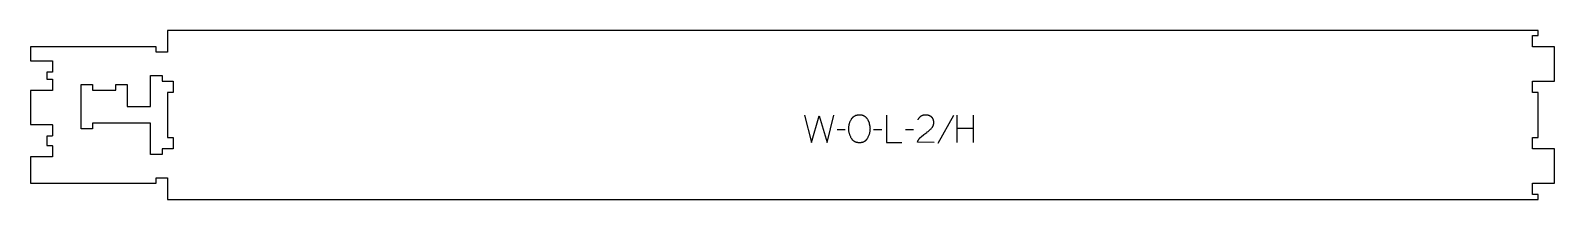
# Model space of a CAD drawing. Extents: x -846 to 822, y -93 to 93.
import ezdxf

# ---------------------------------------------------------------- set-up
doc = ezdxf.new("R2010")
doc.units = 0
for name, color, linetype in [('1_ANYTOOL_1MMDEEP_LABELS_S', 2, 'CONTINUOUS'), ('3_ANYTOOL_CUTTHROUGH_INSID', 4, 'CONTINUOUS'), ('4_ANYTOOL_CUTTHROUGH_OUTSI', 5, 'CONTINUOUS')]:
    doc.layers.add(name, color=color, linetype=linetype)

msp = doc.modelspace()

# ---------------------------------------------------------------- linework, layer by layer
at = {"layer": '1_ANYTOOL_1MMDEEP_LABELS_S'}
for p, q in [((167.8, 0), (167.8, -30)), ((186.1, -30), (186.1, 0)), ((45.6, -16.1), (36.9, -16.2)), ((85.7, -16.1), (76.9, -16.2)), ((120.6, -16.1), (111.8, -16.2)), ((164.4, -0.5), (147.2, -31.2)), ((186.1, -14.7), (167.8, -14.7))]:
    msp.add_line(p, q, dxfattribs=at)
for points in [[(1.3, 0), (9, -30), (17.4, -0.9), (25.9, -30), (33.4, 0)], [(90.8, 0), (90.8, -30), (107.9, -30)], [(143.1, -30), (124.8, -29.9), (125, -29.5), (125.1, -29), (125.2, -28.8), (125.3, -28.6), (125.4, -28.4), (125.5, -28.1), (125.6, -27.9), (125.7, -27.7), (125.8, -27.5), (125.9, -27.3), (126, -27.1), (126.2, -26.9), (126.3, -26.7), (126.4, -26.5), (126.5, -26.3), (126.7, -26.2), (126.8, -26), (126.9, -25.8), (127.1, -25.6), (127.2, -25.4), (127.4, -25.3), (127.5, -25.1), (127.7, -24.9), (127.8, -24.7), (128, -24.6), (128.2, -24.4), (128.3, -24.3), (128.5, -24.1), (128.7, -23.9), (128.9, -23.8), (131.8, -21.4), (134.9, -19.1), (135.6, -18.5), (136.4, -17.9), (137.1, -17.4), (137.8, -16.8), (138.4, -16.2), (139.1, -15.6), (139.7, -15), (140.3, -14.4), (140.5, -14.2), (140.6, -14), (140.7, -13.9), (140.9, -13.7), (141, -13.6), (141.1, -13.4), (141.2, -13.2), (141.3, -13), (141.5, -12.9), (141.6, -12.7), (141.7, -12.5), (141.8, -12.3), (141.8, -12.1), (141.9, -12), (142, -11.8), (142.1, -11.6), (142.2, -11.4), (142.2, -11.2), (142.3, -11), (142.3, -10.8), (142.4, -10.6), (142.4, -10.4), (142.5, -10.2), (142.5, -10), (142.6, -9.8), (142.6, -9.6), (142.6, -9.3), (142.6, -9.1), (142.7, -8.9), (142.7, -8.7), (142.7, -8.5), (142.7, -8.2), (142.7, -8), (142.7, -7.7), (142.6, -7.5), (142.6, -7.3), (142.6, -7), (142.6, -6.8), (142.6, -6.6), (142.5, -6.3), (142.5, -6.1), (142.4, -5.9), (142.4, -5.7), (142.3, -5.5), (142.3, -5.3), (142.2, -5.1), (142.1, -4.9), (142, -4.7), (142, -4.5), (141.9, -4.3), (141.8, -4.1), (141.7, -3.9), (141.6, -3.8), (141.5, -3.6), (141.4, -3.4), (141.2, -3.3), (141.1, -3.1), (141, -3), (140.9, -2.8), (140.7, -2.7), (140.6, -2.5), (140.4, -2.4), (140.3, -2.2), (140.1, -2.1), (140, -2), (139.8, -1.8), (139.7, -1.7), (139.5, -1.6), (139.3, -1.5), (139.1, -1.4), (139, -1.3), (138.8, -1.2), (138.6, -1.1), (138.4, -1), (138.2, -0.9), (138.1, -0.8), (137.9, -0.7), (137.7, -0.7), (137.5, -0.6), (137.3, -0.5), (137.1, -0.5), (136.9, -0.4), (136.7, -0.3), (136.5, -0.3), (136.3, -0.2), (136, -0.2), (135.8, -0.2), (135.6, -0.1), (135.4, -0.1), (135.2, -0.1), (134.9, -0.1), (134.7, 0), (134.5, 0), (134.2, 0), (133.8, 0), (133.4, 0), (133, 0), (132.7, 0), (132.3, -0.1), (132, -0.1), (131.7, -0.2), (131.3, -0.2), (131, -0.3), (130.7, -0.4), (130.5, -0.4), (130.4, -0.5), (130.2, -0.5), (130.1, -0.6), (129.9, -0.7), (129.8, -0.7), (129.6, -0.8), (129.5, -0.8), (129.4, -0.9), (129.2, -1), (129.1, -1), (128.9, -1.1), (128.8, -1.2), (128.7, -1.3), (128.5, -1.4), (128.4, -1.4), (128.3, -1.5), (128.2, -1.6), (128, -1.7), (127.9, -1.8), (127.8, -1.9), (127.7, -2), (127.6, -2.1), (127.4, -2.2), (127.3, -2.3), (127.2, -2.4), (127.1, -2.5), (127, -2.6), (126.9, -2.8), (126.8, -2.9), (126.7, -3), (126.6, -3.1), (126.4, -3.4), (126.2, -3.6), (126, -3.9), (125.8, -4.2), (125.6, -4.5), (125.4, -4.8), (125.3, -5.1)]]:
    msp.add_lwpolyline(points, dxfattribs=at)
msp.add_lwpolyline([(61.7, 0.3), (62.1, 0.3), (62.5, 0.3), (62.8, 0.3), (63, 0.3), (63.2, 0.2), (63.3, 0.2), (63.5, 0.2), (63.7, 0.2), (63.8, 0.1), (64, 0.1), (64.2, 0.1), (64.3, 0), (64.5, 0), (64.6, -0.1), (64.8, -0.1), (65, -0.2), (65.1, -0.2), (65.3, -0.3), (65.4, -0.4), (65.6, -0.4), (65.7, -0.5), (65.9, -0.6), (66, -0.6), (66.1, -0.7), (66.3, -0.8), (66.4, -0.9), (66.5, -1), (66.7, -1.1), (67.1, -1.3), (67.3, -1.5), (67.6, -1.7), (67.8, -1.9), (68.1, -2.1), (68.3, -2.4), (68.5, -2.6), (68.7, -2.8), (68.9, -3.1), (69.1, -3.3), (69.3, -3.5), (69.5, -3.8), (69.7, -4.1), (69.9, -4.3), (70.1, -4.6), (70.4, -5.2), (70.6, -5.5), (70.7, -5.8), (70.9, -6.1), (71, -6.4), (71.2, -6.7), (71.3, -7), (71.4, -7.3), (71.5, -7.6), (71.7, -7.9), (71.8, -8.2), (71.9, -8.6), (72, -8.9), (72.1, -9.2), (72.1, -9.6), (72.4, -10.6), (72.5, -11.3), (72.6, -11.9), (72.7, -12.6), (72.8, -13.2), (72.8, -13.9), (72.8, -14.5), (72.9, -15.2), (72.8, -15.8), (72.8, -16.4), (72.8, -17.1), (72.7, -17.7), (72.6, -18.4), (72.5, -19), (72.3, -19.6), (72.2, -20.3), (72, -20.9), (71.8, -21.5), (71.5, -22.2), (71.3, -22.8), (71, -23.5), (70.7, -24.1), (70.4, -24.7), (70.1, -25.4), (69.9, -25.7), (69.7, -26), (69.5, -26.3), (69.3, -26.6), (69.1, -26.8), (68.9, -27.1), (68.7, -27.4), (68.5, -27.6), (68.4, -27.7), (68.3, -27.8), (68.2, -28), (68, -28.1), (67.9, -28.2), (67.8, -28.3), (67.7, -28.4), (67.6, -28.5), (67.4, -28.6), (67.3, -28.7), (67.2, -28.8), (67.1, -28.9), (66.9, -28.9), (66.8, -29), (66.7, -29.1), (66.5, -29.2), (66.4, -29.3), (66.2, -29.4), (66.1, -29.4), (66, -29.5), (65.8, -29.6), (65.7, -29.6), (65.5, -29.7), (65.4, -29.8), (65.2, -29.8), (65.1, -29.9), (64.9, -29.9), (64.8, -30), (64.5, -30.1), (64.1, -30.2), (63.8, -30.2), (63.5, -30.3), (63.2, -30.3), (62.8, -30.4), (62.5, -30.4), (62.1, -30.5), (61.7, -30.5), (61.4, -30.5), (61, -30.5), (60.6, -30.5), (60.2, -30.4), (59.9, -30.4), (59.5, -30.3), (59.2, -30.3), (58.8, -30.2), (58.5, -30.1), (58.2, -30.1), (57.8, -30), (57.7, -29.9), (57.5, -29.9), (57.4, -29.8), (57.2, -29.7), (57.1, -29.7), (56.9, -29.6), (56.8, -29.5), (56.6, -29.5), (56.5, -29.4), (56.3, -29.3), (56.2, -29.3), (56, -29.2), (55.9, -29.1), (55.8, -29), (55.6, -28.9), (55.5, -28.8), (55.4, -28.7), (55.2, -28.6), (55.1, -28.5), (55, -28.4), (54.9, -28.3), (54.7, -28.2), (54.6, -28.1), (54.5, -28), (54.4, -27.9), (54.2, -27.8), (54.1, -27.7), (54, -27.6), (53.9, -27.4), (53.8, -27.3), (53.6, -27), (53.4, -26.8), (53.2, -26.5), (53, -26.2), (52.8, -25.9), (52.6, -25.6), (52.4, -25.3), (52.1, -24.6), (51.8, -24), (51.5, -23.3), (51.2, -22.7), (51, -22), (50.7, -21.4), (50.5, -20.7), (50.4, -20.1), (50.2, -19.4), (50.1, -18.8), (49.9, -18.1), (49.8, -17.5), (49.8, -16.8), (49.7, -16.2), (49.7, -15.5), (49.7, -14.9), (49.7, -14.2), (49.7, -13.5), (49.8, -12.8), (49.9, -12.1), (50, -11.5), (50.1, -10.8), (50.2, -10.1), (50.4, -9.5), (50.6, -8.8), (50.8, -8.2), (51, -7.6), (51.3, -6.9), (51.6, -6.3), (51.9, -5.7), (52.2, -5.1), (52.5, -4.5), (52.7, -4.2), (52.9, -3.9), (53.1, -3.6), (53.3, -3.4), (53.5, -3.1), (53.8, -2.9), (54, -2.6), (54.2, -2.4), (54.3, -2.3), (54.4, -2.2), (54.6, -2.1), (54.7, -1.9), (54.8, -1.8), (54.9, -1.7), (55.1, -1.6), (55.2, -1.5), (55.3, -1.5), (55.5, -1.4), (55.6, -1.3), (55.7, -1.2), (55.9, -1.1), (56, -1), (56.2, -0.9), (56.3, -0.9), (56.4, -0.8), (56.6, -0.7), (56.9, -0.6), (57.2, -0.5), (57.5, -0.3), (57.8, -0.2), (58.1, -0.1), (58.5, 0), (58.8, 0), (59.1, 0.1), (59.5, 0.2), (59.8, 0.2), (60.2, 0.3), (60.6, 0.3), (60.9, 0.3), (61.3, 0.3)], close=True, dxfattribs=at)
at = {"layer": '3_ANYTOOL_CUTTHROUGH_INSID'}
msp.add_lwpolyline([(-689.7, -37.2), (-701.7, -37.2), (-701.7, -43.2), (-714.2, -43.2), (-714.2, -9.1), (-777.7, -9.1), (-777.7, -15.1), (-790.2, -15.1), (-790.2, 33.4), (-777.7, 33.4), (-777.7, 27.4), (-752.2, 27.4), (-752.2, 33.4), (-739.7, 33.4), (-739.7, 9.4), (-714.2, 9.4), (-714.2, 43.3), (-701.7, 43.3), (-701.7, 37.3), (-689.7, 37.3), (-689.7, 24.8), (-695.7, 24.8), (-695.7, -24.7), (-689.7, -24.7)], close=True, dxfattribs=at)
at = {"layer": '4_ANYTOOL_CUTTHROUGH_OUTSI'}
msp.add_lwpolyline([(-695.7, 92.8), (-695.7, 69, -0.414214), (-695.9, 68.8), (-707.9, 68.8, -0.414214), (-708.2, 69), (-708.2, 74.8), (-845.7, 74.8), (-845.7, 59.5), (-821.9, 59.5, -0.414214), (-821.7, 59.2), (-821.7, 47.2, -0.414214), (-821.9, 47), (-827.7, 47), (-827.7, 39.4), (-821.9, 39.4, -0.414214), (-821.7, 39.1), (-821.7, 27.1, -0.414214), (-821.9, 26.9), (-845.7, 26.9), (-845.7, -10.5), (-821.9, -10.5, -0.414214), (-821.7, -10.8), (-821.7, -22.8, -0.414214), (-821.9, -23), (-827.7, -23), (-827.7, -33.5), (-821.9, -33.5, -0.414214), (-821.7, -33.8), (-821.7, -45.8, -0.414214), (-821.9, -46), (-845.7, -46), (-845.7, -74.7), (-708.2, -74.7), (-708.2, -69, -0.414214), (-707.9, -68.7), (-695.9, -68.7, -0.414214), (-695.7, -69), (-695.7, -92.7), (803.8, -92.7), (803.8, -87.2), (798.1, -87.2, -0.414214), (797.8, -87), (797.8, -75, -0.414214), (798.1, -74.7), (821.8, -74.7), (821.8, -37.2), (798.1, -37.2, -0.414214), (797.8, -37), (797.8, -25, -0.414214), (798.1, -24.7), (803.8, -24.7), (803.8, 24.8), (798.1, 24.8, -0.414214), (797.8, 25), (797.8, 37, -0.414214), (798.1, 37.3), (821.8, 37.3), (821.8, 74.8), (798.1, 74.8, -0.414214), (797.8, 75), (797.8, 87, -0.414214), (798.1, 87.3), (803.8, 87.3), (803.8, 92.8)], format="xyb", close=True, dxfattribs=at)

doc.saveas('drawing.dxf')
